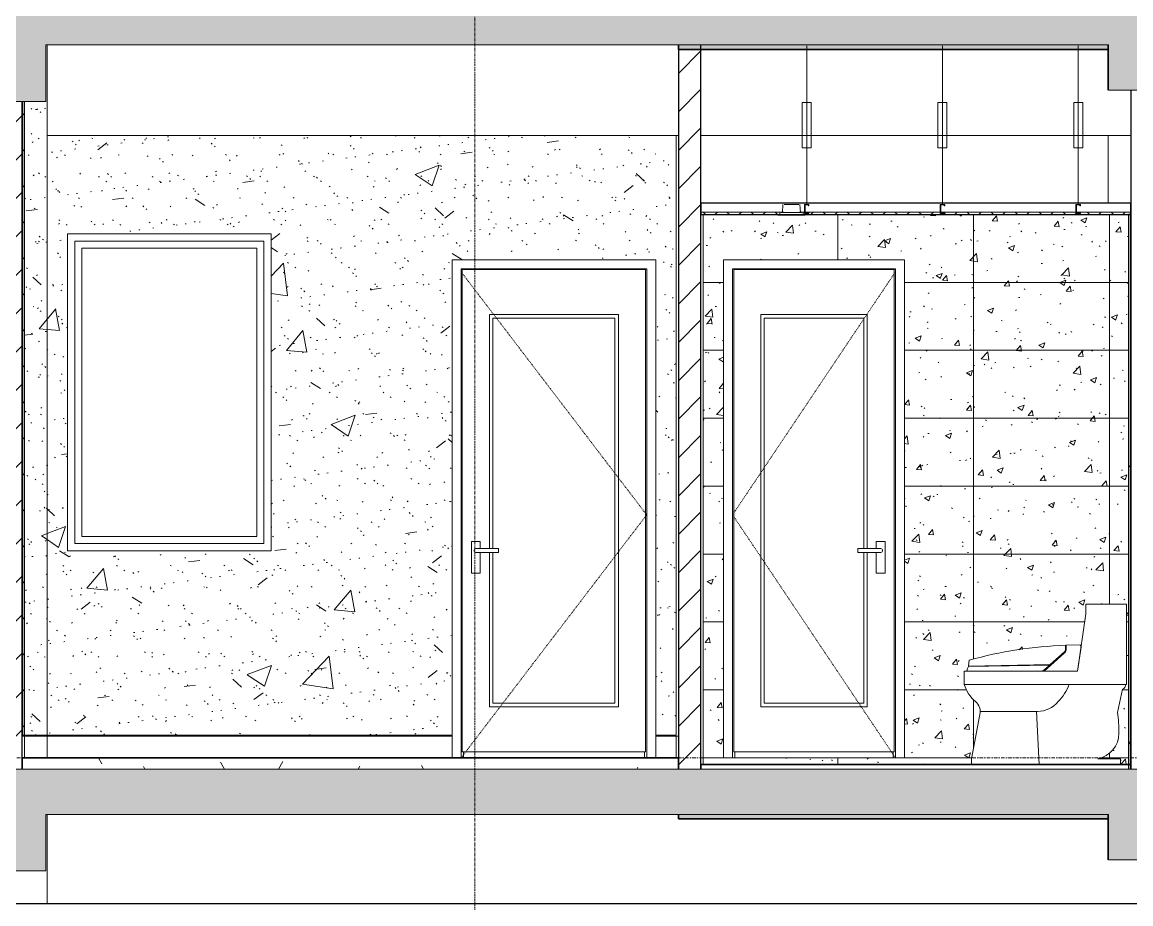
# Model space of a CAD drawing. Header units: millimetres. Extents: x -92143 to -2058, y -8802 to 35300.
# Drawn here: x -53437 to -48537, y 1555 to 5450 of the extents above; entities that cross this region are included whole.
import ezdxf

# ---------------------------------------------------------------- set-up
doc = ezdxf.new("R2010")
doc.units = ezdxf.units.MM
for name, pattern in [('Centre', [31.75, 6.35, -4.7625, 15.875, -4.7625]), ('Dash', [6.35, 3.175, -3.175]), ('Grid Line', [22.225, 12.7, -3.175, 3.175, -3.175])]:
    doc.linetypes.add(name, pattern=pattern)
for name, color, linetype, lineweight in [('0-1', 7, 'Continuous', 5), ('A-CLNG-1', 250, 'Continuous', 25), ('A-CLNG-2', 7, 'Continuous', 9), ('A-CLNG-3', 13, 'Continuous', 25), ('A-CLNG-PATT-1', 9, 'Continuous', 9), ('A-DETL-GENF', 92, 'Continuous', 9), ('A-DETL-GENF-1', 7, 'Continuous', 9), ('A-DETL-GENF-HDLN-1', 7, 'Dash', 9), ('A-DETL-THIN', 151, 'Continuous', 9), ('A-DOOR', 31, 'Continuous', 9), ('A-DOOR-1', 7, 'Continuous', 9), ('A-FLOR-1', 10, 'Continuous', 35), ('A-FLOR-HRAL', 11, 'Continuous', 9), ('A-FLOR-HRAL-1', 253, 'Continuous', 18), ('A-FLOR-HRAL-2', 9, 'Continuous', 9), ('A-FLOR-LEVL-2', 51, 'Centre', 9), ('A-FLOR-PATT-1', 7, 'Continuous', 9), ('A-FLOR-PATT-2', 67, 'Continuous', 9), ('A-GLAZ', 151, 'Continuous', 9), ('A-GLAZ-1', 7, 'Continuous', 9), ('A-WALL', 113, 'Continuous', 9), ('A-WALL-1', 7, 'Continuous', 9), ('A-WALL-2', 250, 'Continuous', 25), ('A-WALL-3', 113, 'Continuous', 25), ('A-WALL-PATT-1', 7, 'Continuous', 9), ('A-WALL-PATT-2', 9, 'Continuous', 9), ('A-WALL-PATT-4', 111, 'Continuous', 9), ('E-LITE-EQPM', 33, 'Continuous', 9), ('E-LITE-EQPM-1', 7, 'Continuous', 9), ('I-WALL-1', 250, 'Continuous', 25), ('I-WALL-2', 7, 'Continuous', 9), ('P-SANR-FIXT', 6, 'Continuous', 9), ('P-SANR-FIXT-1', 7, 'Continuous', 9), ('S-BEAM-1', 12, 'Continuous', 5), ('S-BEAM-2', 7, 'Continuous', 9), ('S-BEAM-3', 10, 'Continuous', 35), ('S-COLS-1', 7, 'Continuous', 9), ('S-GRID-1', 1, 'Grid Line', 9)]:
    doc.layers.add(name, color=color, linetype=linetype, lineweight=lineweight)
pattern_1 = [(45, (-51987.05, 14125), (-84.8528, 84.8528), [])]
pattern_2 = [(0, (-51987.05, 14125), (609.6, 152.4), [50.292, -406.908, 50.292, -406.908, -2438.4]), (0, (-51987.05, 14125), (609.6, 152.4), [-914.4, 50.292, -864.108, 50.292, -406.908, -1066.8]), (0, (-51987.05, 14125), (609.6, 152.4), [-2286, 50.292, -254.508, 50.292, -711.708]), (120, (-51758.45, 14201.2), (-436.7823, 451.729), [50.292, -406.908, 50.292, -2845.308]), (120, (-51758.45, 14201.2), (-436.7823, 451.729), [-507.492, -406.908, 50.292, -864.108, -1524]), (120, (-51758.45, 14201.2), (-436.7823, 451.729), [-1828.8, 50.292, -406.908, 50.292, -1016.508]), (120, (-51758.45, 14201.2), (-436.7823, 451.729), [-2336.292, -254.508, 50.292, -711.708]), (240, (-51682.25, 14506), (-172.8177, -604.129), [50.292, -406.908, 50.292, -406.908, -2438.4]), (240, (-51682.25, 14506), (-172.8177, -604.129), [-914.4, 50.292, -864.108, 50.292, -406.908, -1066.8]), (240, (-51682.25, 14506), (-172.8177, -604.129), [-2286, 50.292, -254.508, 50.292, -711.708])]
pattern_3 = [(50, (-51987.05, 14125), (1093.104, -95.634), [114.3, -1257.3]), (355, (-51987, 14125), (-211.46, 1146.34), [91.44, -1005.84]), (100.451, (-51896, 14117), (881.66, 1050.7), [97.14, -1068.54]), (46.184, (-51987, 14429.8), (1626.47, -252.26), [171.45, -1885.95]), (96.636, (-51851.5, 14408.8), (1424.42, 1484.57), [145.71, -1602.81]), (351.184, (-51987, 14429.8), (1424.43, 1484.55), [137.16, -1508.76]), (21, (-51834.65, 14353.6), (909.686, -613.59), [114.3, -1257.3]), (326, (-51834.7, 14353.6), (370.81, 1105.13), [91.44, -1005.84]), (71.451, (-51758.8, 14302.5), (1280.5, 491.53), [97.14, -1068.54]), (37.5, (-51987.05, 14125), (18.531, 507.33), [50.292, -943.356, 50.292, -970.788, -1009.65]), (37.5, (-51987.05, 14125), (18.531, 507.33), [-2014.73, 50.29, -959.36]), (7.5, (-51987.05, 14125), (400.918, 601.084), [50.292, -531.876, 50.292, -920.496, -384.81]), (7.5, (-51987.05, 14125), (400.918, 601.084), [-1552.956, 50.29, -334.52]), (327.5, (-52326.9, 14125), (813.545, -34.374), [50.292, -330.708, 50.292, -1138.428, -1577.34]), (327.5, (-52326.9, 14125), (813.545, -34.374), [-1569.72, 50.29, -1527.05]), (317.5, (-52479.3, 14125), (888.775, 152.56), [50.29, -445.01, 50.29, -739.14, -1120.14]), (317.5, (-52479.3, 14125), (888.775, 152.56), [-1284.73, 50.29, -1069.85])]
pattern_4 = [(37.5, (-51987.05, 14125), (-4.7995, 146.8239), [5.029, -110.795, 5.029, -124.511, -123.825]), (37.5, (-51987.05, 14125), (-4.7995, 146.8239), [-245.364, 5.029, -118.796]), (7.5, (-51987.05, 14125), (134.8574, 215.0472), [5.029, -57.455, 5.029, -99.365, -40.005]), (7.5, (-51987.05, 14125), (134.8574, 215.0472), [-166.878, 5.029, -34.976]), (327.5, (-52080.78, 14125), (237.2978, 0.4316), [5.029, -33.071, 5.029, -132.131, -179.07]), (327.5, (-52080.78, 14125), (237.2978, 0.4316), [-175.26, 5.029, -174.041]), (317.5, (-52080.78, 14125), (229.067, 66.8792), [5.029, -14.021, 5.029, -84.887, -102.87]), (317.5, (-52080.78, 14125), (229.067, 66.8792), [-108.966, 5.029, -97.841])]

# ---------------------------------------------------------------- blocks, each defined once
blk = doc.blocks.new('NCV_TKTC_KET CAU_rvt-1-TKCS_MẶT CẮT E')
at = {"layer": 'A-FLOR-PATT-1'}
h = blk.add_hatch(color=256, dxfattribs=at)
h.paths.add_polyline_path([(-49461.4, 5330), (-48635.6, 5330), (-48635.6, 5350), (-50536.9, 5350), (-50536.9, 5330), (-50078, 5330)])
h.paths.add_polyline_path([(-20336.9, 5330), (-20336.9, 5350), (-22235.3, 5350), (-22235.3, 5330), (-20484.2, 5330)])
h.paths.add_polyline_path([(-73236.9, 5330), (-73236.9, 5350), (-75336.9, 5350), (-75336.9, 5330), (-73506.3, 5330)])
h.paths.add_polyline_path([(-66936.9, 5330), (-65032.3, 5330), (-65032.3, 5350), (-66936.9, 5350)])
h.paths.add_polyline_path([(-48433.3, 5330), (-48433.3, 5350), (-48435.6, 5350), (-48435.6, 5330)])
h.paths.add_polyline_path([(-22435.3, 5330), (-22435.3, 5350), (-22438.4, 5350), (-22438.4, 5330)])
h.paths.add_polyline_path([(-28536.9, 5330), (-28536.9, 5350), (-30435.3, 5350), (-30435.3, 5330), (-29115.7, 5330)])
h.paths.add_polyline_path([(-42336.9, 5330), (-40434.4, 5330), (-40434.4, 5350), (-42336.9, 5350)])
h.paths.add_polyline_path([(-58736.9, 5330), (-56833.3, 5330), (-56833.3, 5350), (-58736.9, 5350)])
h.paths.add_polyline_path([(-30638.4, 5330), (-30635.3, 5330), (-30635.3, 5350), (-30638.4, 5350)])
h = blk.add_hatch(color=256, dxfattribs=at)
h.paths.add_polyline_path([(-48435.6, 1930), (-48433.3, 1930), (-48433.3, 1950), (-48435.6, 1950)])
h.paths.add_polyline_path([(-75336.9, 1930), (-73236.9, 1930), (-73236.9, 1950), (-75336.9, 1950)])
h.paths.add_polyline_path([(-20336.9, 1930), (-20336.9, 1950), (-22235.3, 1950), (-22235.3, 1930), (-20484.2, 1930)])
h.paths.add_polyline_path([(-48635.6, 1930), (-48635.6, 1950), (-50536.9, 1950), (-50536.9, 1930), (-48844.9, 1930)])
h.paths.add_polyline_path([(-22438.4, 1930), (-22435.3, 1930.3), (-22435.3, 1950), (-22438.4, 1949.9), (-22438.4, 1941.8)])
h.paths.add_polyline_path([(-66936.9, 1930), (-65032.3, 1930), (-65032.3, 1950), (-66936.9, 1950)])
h.paths.add_polyline_path([(-28536.9, 1930), (-28536.9, 1950), (-30435.3, 1950), (-30435.3, 1930), (-29115.7, 1930)])
h.paths.add_polyline_path([(-30635.3, 1930), (-30635.3, 1950), (-30638.4, 1950), (-30638.4, 1930)])
h.paths.add_polyline_path([(-42336.9, 1930), (-40434.4, 1930), (-40434.4, 1950), (-42336.9, 1950)])
h.paths.add_polyline_path([(-58736.9, 1930), (-56833.3, 1930), (-56833.3, 1950), (-58736.9, 1950)])
at = {"layer": 'S-BEAM-1'}
blk.add_hatch(color=256, dxfattribs=at).paths.add_polyline_path([(-48636.9, 1750), (-48635.6, 1750), (-48636.9, 1950)])
at = {"layer": 'A-FLOR-1'}
for p, q in [((-50536.9, 5350), (-50536.9, 5330)), ((-50536.9, 5330), (-48635.6, 5330)), ((-50536.9, 1950), (-50536.9, 1930)), ((-50536.9, 1930), (-48635.6, 1930))]:
    blk.add_line(p, q, dxfattribs=at)
at = {"layer": 'S-BEAM-2'}
for p, q in [((-51736.9, 4950), (-53326.9, 4950)), ((-50536.9, 4950), (-51736.9, 4950)), ((-48536.9, 4950), (-50436.9, 4950))]:
    blk.add_line(p, q, dxfattribs=at)
at = {"layer": 'S-BEAM-3'}
for p, q in [((-48636.9, 5350), (-48636.9, 5150)), ((-48636.9, 1950), (-48636.9, 1750))]:
    blk.add_line(p, q, dxfattribs=at)
blk = doc.blocks.new('DOOR_CW_01 CANH MO-PANEL KINH - DIW_01-900x2200-CỬA GỖ VÂN LAMINATE-553393-TKCS_MẶT CẮT E')
at = {"layer": 'A-DETL-GENF-HDLN-1'}
for p, q in [((-50676.9, 6673.5), (-51496.9, 7747)), ((-51496.9, 5600), (-50676.9, 6673.5))]:
    blk.add_line(p, q, dxfattribs=at)
at = {"layer": 'A-DOOR-1'}
for p, q in [((-51496.9, 7760), (-51496.9, 5600)), ((-51496.9, 7760), (-50676.9, 7760)), ((-50681.9, 7758), (-51491.9, 7758)), ((-51491.9, 7758), (-51491.9, 5626)), ((-50681.9, 5626), (-50681.9, 7758)), ((-50676.9, 5600), (-50676.9, 7760)), ((-51371.9, 6524.5), (-51371.9, 7558)), ((-51371.9, 7558), (-50801.9, 7558)), ((-50801.9, 7558), (-50801.9, 5826)), ((-51356.9, 7543), (-51356.9, 6524.5)), ((-50816.9, 7543), (-51356.9, 7543)), ((-50816.9, 5841), (-50816.9, 7543)), ((-51412.2, 6556), (-51451.7, 6556)), ((-51451.7, 6556), (-51451.7, 6416)), ((-51356.9, 6524.5), (-51431.9, 6524.5)), ((-51412.2, 6524.5), (-51412.2, 6556)), ((-51356.9, 6524.5), (-51331.1, 6524.5)), ((-51331.1, 6524.5), (-51331.1, 6507.5)), ((-51356.9, 6507.5), (-51431.9, 6507.5)), ((-51412.2, 6416), (-51412.2, 6507.5)), ((-51371.9, 5826), (-51371.9, 6507.5)), ((-51356.9, 6507.5), (-51356.9, 5841)), ((-51331.1, 6507.5), (-51356.9, 6507.5)), ((-51451.7, 6416), (-51412.2, 6416)), ((-51356.9, 5841), (-50816.9, 5841)), ((-50801.9, 5826), (-51371.9, 5826)), ((-51536.9, 5695), (-51536.9, 5700)), ((-50636.9, 5700), (-50636.9, 5695)), ((-51491.9, 5626), (-50681.9, 5626)), ((-51486.9, 5626), (-51486.9, 5600)), ((-50686.9, 5626), (-50686.9, 5600))]:
    blk.add_line(p, q, dxfattribs=at)
for start, end in [(90, 180), (180, 270)]:
    blk.add_arc((-51431.9, 6516), 8.5, start, end, dxfattribs=at)
blk = doc.blocks.new('DOOR_CW_01 CANH MO-PANEL KINH - DIG_02-800x2200-CỬA NHÔM KÍNH-401063-TKCS_MẶT CẮT E')
at = {"layer": 'A-DETL-GENF-HDLN-1'}
for p, q in [((-50297.3, 6673.5), (-49577.3, 7747)), ((-49577.3, 5600), (-50297.3, 6673.5))]:
    blk.add_line(p, q, dxfattribs=at)
at = {"layer": 'A-DOOR-1'}
for p, q in [((-50297.3, 7760), (-50297.3, 5600)), ((-50297.3, 7760), (-49577.3, 7760)), ((-50292.3, 7758), (-50292.3, 5626)), ((-49582.3, 7758), (-50292.3, 7758)), ((-49582.3, 5626), (-49582.3, 7758)), ((-49577.3, 5600), (-49577.3, 7760)), ((-50172.3, 7558), (-49702.3, 7558)), ((-50172.3, 5826), (-50172.3, 7558)), ((-49702.3, 7558), (-49702.3, 6524.5)), ((-49717.3, 7543), (-50157.3, 7543)), ((-50157.3, 7543), (-50157.3, 5841)), ((-49717.3, 6524.5), (-49717.3, 7543)), ((-49743.2, 6524.5), (-49717.3, 6524.5)), ((-49743.2, 6507.5), (-49743.2, 6524.5)), ((-49642.3, 6524.5), (-49717.3, 6524.5)), ((-49662.1, 6556), (-49662.1, 6524.5)), ((-49622.6, 6556), (-49662.1, 6556)), ((-49622.6, 6416), (-49622.6, 6556)), ((-49717.3, 6507.5), (-49743.2, 6507.5)), ((-49717.3, 5841), (-49717.3, 6507.5)), ((-49642.3, 6507.5), (-49717.3, 6507.5)), ((-49702.3, 6507.5), (-49702.3, 5826)), ((-49662.1, 6507.5), (-49662.1, 6416)), ((-49662.1, 6416), (-49622.6, 6416)), ((-50157.3, 5841), (-49717.3, 5841)), ((-49702.3, 5826), (-50172.3, 5826)), ((-50292.3, 5626), (-49582.3, 5626)), ((-50287.3, 5600), (-50287.3, 5626)), ((-49587.3, 5600), (-49587.3, 5626))]:
    blk.add_line(p, q, dxfattribs=at)
for start, end in [(0, 90), (270, 360)]:
    blk.add_arc((-49642.3, 6516), 8.5, start, end, dxfattribs=at)
blk = doc.blocks.new('M_Fixed - 900 x 1400-553215-TKCS_MẶT CẮT E')
at = {"layer": 'A-GLAZ-1'}
for p, q in [((-53204.9, 3147), (-53204.9, 4483)), ((-53204.9, 4483), (-52368.9, 4483)), ((-52368.9, 4483), (-52368.9, 3147)), ((-53173.9, 3178), (-53173.9, 4452)), ((-53173.9, 4452), (-52399.9, 4452)), ((-52399.9, 4452), (-52399.9, 3178)), ((-52368.9, 3147), (-53204.9, 3147)), ((-52399.9, 3178), (-53173.9, 3178))]:
    blk.add_line(p, q, dxfattribs=at)
blk = doc.blocks.new('TOILET - TOILET-V6-TKCS_MẶT CẮT E')
at = {"layer": 'P-SANR-FIXT-1'}
for p, q in [((-48735.6, 2878.8), (-48735.6, 2836.1)), ((-48556.6, 2878.8), (-48735.6, 2878.8)), ((-48556.6, 2524.5), (-48556.6, 2878.8)), ((-48735.6, 2836.1), (-48772.1, 2582.7)), ((-48825.8, 2680.7), (-48825.8, 2697.1)), ((-48762.2, 2699.4), (-48823, 2697.8)), ((-48756.8, 2688.9), (-48760.2, 2698.1)), ((-48830.9, 2662.1), (-48920.2, 2582.7)), ((-48892.8, 2611.6), (-48829.5, 2667.8)), ((-48772.1, 2582.7), (-48756.8, 2688.9)), ((-49251, 2631.3), (-49254.7, 2605.3)), ((-49254.7, 2605.3), (-48892.8, 2611.6)), ((-48894.8, 2610), (-49253.9, 2603.7)), ((-48926.9, 2582.7), (-48894.8, 2610)), ((-48772.1, 2582.7), (-49273.5, 2582.7)), ((-49273.5, 2582.7), (-49273.5, 2524.5)), ((-49260.4, 2590.7), (-49260.4, 2582.7)), ((-49260.4, 2582.7), (-48926.9, 2582.7)), ((-48920.2, 2582.7), (-48772.1, 2582.7)), ((-49273.5, 2524.5), (-48556.6, 2524.5)), ((-48596, 2400.8), (-48574.2, 2503.3)), ((-48559.8, 2524.5), (-48556.6, 2524.5)), ((-48948.9, 2404.9), (-49202.5, 2404.9)), ((-48941.8, 2170), (-48954.1, 2404.9)), ((-49204, 2391.5), (-49240.6, 2195.4)), ((-49240.6, 2195.4), (-49240.6, 2170)), ((-48582.9, 2195.4), (-48682.9, 2195.4)), ((-48582.9, 2170), (-48582.9, 2195.4))]:
    blk.add_line(p, q, dxfattribs=at)
for centre, radius, start, end in [((-48763.6, 889.5), 1808.7, 91.9695, 105.6338), ((-50067.9, 2708.4), 1244.9, 358.5564, 359.5142), ((-48762.2, 2697.2), 2.2, 24.5161, 91.4839), ((-48847.1, 2679.8), 24, 312.6549, 353.3451), ((-48850.1, 2680.7), 24.3, 328, 0), ((-49228.4, 2583), 32.8, 140.9297, 166.5514), ((-49128.9, 2564.8), 150, 195.5839, 230.9413), ((-49003.8, 2594.4), 206.2, 314.8639, 340.1683), ((-48578.4, 2521.7), 18.9, 283, 8.4414), ((-49259.2, 2404.2), 56.7, 347.0587, 50.9413), ((-48948.9, 2521.3), 116.3, 270, 321.1214), ((-49152.3, 2314.2), 563, 359.4277, 8.8404), ((-48706, 2309.8), 116.7, 281.4334, 359.4277)]:
    blk.add_arc(centre, radius, start, end, dxfattribs=at)
blk = doc.blocks.new('LIC_10-ĐÈN LED DOWNLIGHT ÂM TRẦN_ P_6W_ ÁNH SÁNG 4000K - LIC_10-ĐÈN LED DOWNLIGHT ÂM TRẦN_ P_6W_ ÁNH SÁNG 4000K-812934-TKCS_MẶT CẮT E')
at = {"layer": 'E-LITE-EQPM-1'}
for p, q in [((-50074.5, 8045), (-50077, 8009)), ((-50004.5, 8045), (-50069.4, 8045)), ((-49996.9, 8009), (-49999.4, 8045)), ((-50096.9, 8000), (-50096.9, 7998)), ((-50096.9, 7998), (-50091, 7998)), ((-49976.9, 7998), (-50096.9, 7998)), ((-50095.8, 8000), (-50093.4, 8000)), ((-50093.3, 8000), (-50076.1, 8000)), ((-49982.9, 8000), (-50091, 8000)), ((-50087.9, 8009), (-50087.9, 8000)), ((-50085.5, 8000), (-50082.1, 8000)), ((-49991, 8009), (-50082.9, 8009)), ((-50082, 8002), (-50082, 8000)), ((-50081.1, 8000), (-50078, 8000)), ((-50073.6, 8000), (-50000.3, 8000)), ((-50060.6, 8000), (-50053.3, 8000)), ((-50020.5, 8000), (-50013.3, 8000)), ((-49997.7, 8000), (-49980.6, 8000)), ((-49995.3, 8000), (-49992.7, 8000)), ((-49991.9, 8000), (-49991.9, 8002)), ((-49991.8, 8000), (-49988.4, 8000)), ((-49985.9, 8000), (-49985.9, 8009)), ((-49982.9, 7998), (-49976.9, 7998)), ((-49980.5, 8000), (-49978.1, 8000)), ((-49976.9, 7998), (-49976.9, 8000))]:
    blk.add_line(p, q, dxfattribs=at)
blk = doc.blocks.new('Railing - Railing-962881-TKCS_MẶT CẮT E')
at = {"layer": 'A-FLOR-HRAL-1'}
for p, q in [((-50536.9, 2295), (-50546.9, 2295)), ((-50546.9, 2295), (-50546.9, 2200)), ((-50536.9, 2200), (-50536.9, 2295)), ((-50546.9, 2200), (-50536.9, 2200))]:
    blk.add_line(p, q, dxfattribs=at)
at = {"layer": 'A-FLOR-HRAL-2'}
for p, q in [((-50637, 2200), (-50637, 2295)), ((-50637, 2295), (-50546.9, 2295))]:
    blk.add_line(p, q, dxfattribs=at)
blk = doc.blocks.new('Railing - Railing-973534-TKCS_MẶT CẮT E')
at = {"layer": 'A-FLOR-HRAL-1'}
for p, q in [((-53426.9, 2295), (-53436.9, 2295)), ((-53436.9, 2295), (-53436.9, 2200)), ((-53426.9, 2200), (-53426.9, 2295)), ((-53436.9, 2200), (-53426.9, 2200))]:
    blk.add_line(p, q, dxfattribs=at)
at = {"layer": 'A-FLOR-HRAL-2'}
for p, q in [((-53426.9, 2295), (-53326.9, 2295)), ((-53326.9, 2200), (-53326.9, 2295)), ((-53326.9, 2295), (-51537, 2295)), ((-51537, 2295), (-51537, 2200))]:
    blk.add_line(p, q, dxfattribs=at)
blk = doc.blocks.new('NCV_TKTC_TANG 1_rvt-1-TKCS_MẶT CẮT E')
at = {"layer": 'A-CLNG-PATT-1'}
h = blk.add_hatch(dxfattribs=at)
h.set_pattern_fill('FP_4', color=256, style=0, pattern_type=2)
h.set_pattern_definition([(45, (-51987.05, 14125), (-53.033, 53.033), []), (135, (-51987.05, 14125), (-53.033, -53.033), [])])
h.paths.add_polyline_path([(-50436.9, 4600), (-50083.4, 4600), (-50082.9, 4609), (-50436.9, 4610)])
h.paths.add_polyline_path([(-49982.9, 4600), (-48536.9, 4600), (-48536.9, 4610), (-48759.4, 4610), (-48759.4, 4605), (-48779.4, 4605), (-48779.4, 4610), (-49359.4, 4610), (-49359.4, 4605), (-49379.4, 4605), (-49379.4, 4610), (-49959.4, 4609), (-49959.4, 4605), (-49979.4, 4605), (-49979.4, 4610), (-49990.5, 4609), (-49990.5, 4600)])
h.paths.add_polyline_path([(-49361.9, 4607.5), (-49361.9, 4610), (-49376.9, 4610), (-49376.9, 4607.5)])
h.paths.add_polyline_path([(-48761.9, 4607.5), (-48761.9, 4610), (-48776.9, 4610), (-48776.9, 4607.5)])
h.paths.add_polyline_path([(-49961.9, 4607.5), (-49961.9, 4610), (-49976.9, 4609), (-49976.9, 4607.5)])
at = {"layer": 'A-FLOR-PATT-2'}
h = blk.add_hatch(dxfattribs=at)
h.set_pattern_fill('FP_2', color=256, style=0, pattern_type=2)
h.set_pattern_definition(pattern_2)
h.paths.add_polyline_path([(-51311, 2150), (-50536.9, 2150), (-50536.9, 2200), (-53436.9, 2200), (-53436.9, 2150), (-51927.6, 2150)])
at = {"layer": 'A-WALL-PATT-1'}
h = blk.add_hatch(dxfattribs=at)
h.set_pattern_fill('FP_5', color=256, style=0, pattern_type=2)
h.set_pattern_definition([(45, (-51987.05, 14125), (-79.5495, 79.5495), [])])
h.paths.add_polyline_path([(-53436.9, 2300), (-53426.9, 2300), (-53426.9, 5100), (-53436.9, 5100), (-53436.9, 2325.3)])
at = {"layer": 'A-WALL-PATT-2'}
h = blk.add_hatch(dxfattribs=at)
h.set_pattern_fill('FP_7', color=256, style=0, pattern_type=2)
h.set_pattern_definition(pattern_3)
h.paths.add_polyline_path([(-53426.9, 2300), (-53326.9, 2300), (-53326.9, 5350), (-53333.2, 5350), (-53333.2, 5100), (-53426.9, 5100), (-53426.9, 2325.3)])
h = blk.add_hatch(dxfattribs=at)
h.set_pattern_fill('FP_6', color=256, style=0, pattern_type=2)
h.set_pattern_definition(pattern_4)
h.paths.add_polyline_path([(-53426.9, 2300), (-53326.9, 2300), (-53326.9, 5350), (-53333.2, 5350), (-53333.2, 5100), (-53426.9, 5100), (-53426.9, 2325.3)])
h = blk.add_hatch(dxfattribs=at)
h.set_pattern_fill('FP_1', color=256, style=0, pattern_type=2)
h.set_pattern_definition(pattern_1)
h.paths.add_polyline_path([(-50536.9, 2150), (-50436.9, 2150), (-50436.9, 5350), (-50536.9, 5350), (-50536.9, 2325.3)])
h = blk.add_hatch(dxfattribs=at)
h.set_pattern_fill('FP_7', color=256, style=0, pattern_type=2)
h.set_pattern_definition(pattern_3)
h.paths.add_polyline_path([(-53326.9, 2300), (-51536.9, 2300), (-51536.9, 4400), (-50636.9, 4400), (-50636.9, 2300), (-50546.9, 2300), (-50546.9, 4950), (-53326.9, 4950), (-53326.9, 2325.3)])
h.paths.add_polyline_path([(-53236.9, 3115), (-53236.9, 4515), (-52336.9, 4515), (-52336.9, 3115), (-52544.1, 3115)])
h = blk.add_hatch(dxfattribs=at)
h.set_pattern_fill('FP_6', color=256, style=0, pattern_type=2)
h.set_pattern_definition(pattern_4)
h.paths.add_polyline_path([(-53326.9, 2300), (-51536.9, 2300), (-51536.9, 4400), (-50636.9, 4400), (-50636.9, 2300), (-50546.9, 2300), (-50546.9, 4950), (-53326.9, 4950), (-53326.9, 2325.3)])
h.paths.add_polyline_path([(-53236.9, 3115), (-53236.9, 4515), (-52336.9, 4515), (-52336.9, 3115), (-52544.1, 3115)])
h = blk.add_hatch(dxfattribs=at)
h.set_pattern_fill('FP_20', color=256, style=0, pattern_type=2)
h.set_pattern_definition([(50, (-51987.05, 14125), (273.276, -23.909), [28.575, -314.325]), (355, (-51987.05, 14125), (-52.8646, 286.585), [22.86, -251.46]), (100.451, (-51964.28, 14123), (220.414, 262.6745), [24.285, -267.135]), (46.184, (-51987.05, 14201.2), (406.619, -63.065), [42.862, -471.487]), (96.636, (-51953.17, 14195.94), (356.104, 371.141), [36.428, -400.703]), (351.184, (-51987.05, 14201.2), (356.107, 371.138), [34.29, -377.19]), (21, (-51948.95, 14182.15), (227.4212, -153.398), [28.575, -314.325]), (326, (-51948.95, 14182.15), (92.703, 276.282), [22.86, -251.46]), (71.451, (-51930, 14169.37), (320.1254, 122.8816), [24.285, -267.135]), (37.5, (-51987.05, 14125), (4.6325, 126.8326), [5.029, -243.383, 5.029, -250.241, -252.412]), (37.5, (-51987.05, 14125), (4.6325, 126.8326), [-503.682, 5.029, -247.383]), (7.5, (-51987.05, 14125), (100.2292, 150.2711), [5.029, -140.513, 5.029, -237.668, -96.202]), (7.5, (-51987.05, 14125), (100.2292, 150.2711), [-388.239, 5.029, -91.173]), (327.5, (-52072.01, 14125), (203.38684, -8.5935), [5.029, -90.221, 5.029, -292.151, -394.335]), (327.5, (-52072.01, 14125), (203.38684, -8.5935), [-392.43, 5.029, -389.306]), (317.5, (-52110.11, 14125), (222.1944, 38.1398), [5.029, -118.796, 5.029, -192.329, -280.035]), (317.5, (-52110.11, 14125), (222.1944, 38.1398), [-321.183, 5.029, -275.006])])
h.paths.add_polyline_path([(-50426.9, 2170), (-49240.6, 2170), (-49240.6, 2195.4), (-49202.5, 2404.1), (-49204, 2416.8), (-49208, 2428.5), (-49214.6, 2439.3), (-49246, 2471.2), (-49262.2, 2495.8), (-49273.5, 2524.5), (-49273.5, 2582.7), (-49260.4, 2582.7), (-49260.4, 2590.7), (-49253.9, 2603.7), (-48894.8, 2610), (-48926.9, 2582.7), (-48920.2, 2582.7), (-48826.5, 2667.8), (-48823.3, 2677), (-48823, 2697.8), (-48760.2, 2698.1), (-48756.8, 2688.9), (-48735.6, 2836.1), (-48735.6, 2878.8), (-48556.6, 2878.8), (-48556.6, 2524.5), (-48559.8, 2524.5), (-48562.9, 2511.1), (-48569.8, 2504.9), (-48574.2, 2503.3), (-48596, 2400.8), (-48590.8, 2354.8), (-48589.3, 2308.6), (-48592.6, 2282.4), (-48601.6, 2257.6), (-48616.1, 2235.4), (-48635.1, 2217.1), (-48657.7, 2203.5), (-48682.9, 2195.4), (-48582.9, 2195.4), (-48582.9, 2170), (-48546.9, 2170), (-48546.9, 4600), (-49982.9, 4600), (-49982.9, 4598), (-50091, 4598), (-50091, 4600), (-50426.9, 4600), (-50426.9, 2325.3)])
h.paths.add_polyline_path([(-50078, 2200), (-50337.3, 2200), (-50337.3, 4400), (-49537.3, 4400), (-49537.3, 2200)])
h.paths.add_polyline_path([(-49254.7, 2605.3), (-49251, 2631.3), (-49090, 2667.8), (-48969.1, 2686.5), (-48825.8, 2697.1), (-48827.2, 2675.7), (-48830.9, 2666.5), (-48894.8, 2611.6), (-49253.9, 2605.3)])
h = blk.add_hatch(dxfattribs=at)
h.set_pattern_fill('FP_21', color=256, style=0, pattern_type=2)
h.set_pattern_definition([(0, (-50431.94, 2200), (0, 300), []), (90, (-50431.94, 2200), (-600, 4e-14), [])])
h.paths.add_polyline_path([(-50426.9, 2170), (-49240.6, 2170), (-49240.6, 2195.4), (-49202.5, 2404.1), (-49204, 2416.8), (-49208, 2428.5), (-49214.6, 2439.3), (-49246, 2471.2), (-49262.2, 2495.8), (-49273.5, 2524.5), (-49273.5, 2582.7), (-49260.4, 2582.7), (-49260.4, 2590.7), (-49253.9, 2603.7), (-48894.8, 2610), (-48926.9, 2582.7), (-48920.2, 2582.7), (-48826.5, 2667.8), (-48823.3, 2677), (-48823, 2697.8), (-48760.2, 2698.1), (-48756.8, 2688.9), (-48735.6, 2836.1), (-48735.6, 2878.8), (-48556.6, 2878.8), (-48556.6, 2524.5), (-48559.8, 2524.5), (-48562.9, 2511.1), (-48569.8, 2504.9), (-48574.2, 2503.3), (-48596, 2400.8), (-48590.8, 2354.8), (-48589.3, 2308.6), (-48592.6, 2282.4), (-48601.6, 2257.6), (-48616.1, 2235.4), (-48635.1, 2217.1), (-48657.7, 2203.5), (-48682.9, 2195.4), (-48582.9, 2195.4), (-48582.9, 2170), (-48546.9, 2170), (-48546.9, 4600), (-49982.9, 4600), (-49982.9, 4598), (-50091, 4598), (-50091, 4600), (-50426.9, 4600), (-50426.9, 2325.3)])
h.paths.add_polyline_path([(-50078, 2200), (-50337.3, 2200), (-50337.3, 4400), (-49537.3, 4400), (-49537.3, 2200)])
h.paths.add_polyline_path([(-49254.7, 2605.3), (-49251, 2631.3), (-49090, 2667.8), (-48969.1, 2686.5), (-48825.8, 2697.1), (-48827.2, 2675.7), (-48830.9, 2666.5), (-48894.8, 2611.6), (-49253.9, 2605.3)])
h = blk.add_hatch(dxfattribs=at)
h.set_pattern_fill('FP_2', color=256, style=0, pattern_type=2)
h.set_pattern_definition(pattern_2)
h.paths.add_polyline_path([(-48536.9, 2150), (-48536.9, 4600), (-48546.9, 4600), (-48546.9, 2150)])
at = {"layer": 'A-CLNG-1'}
for p, q in [((-48536.9, 4650), (-50436.9, 4650)), ((-50436.9, 4650), (-50436.9, 4600)), ((-48536.9, 4600), (-48536.9, 4650)), ((-50436.9, 4600), (-50091, 4600)), ((-49982.9, 4600), (-48536.9, 4600))]:
    blk.add_line(p, q, dxfattribs=at)
at = {"layer": 'A-CLNG-2'}
for p, q in [((-50071.5, 4610), (-50436.9, 4610)), ((-49979.1, 4610), (-50002.4, 4610)), ((-49960.1, 4610), (-49976.9, 4610)), ((-49379.1, 4610), (-49959.4, 4610)), ((-49360.1, 4610), (-49376.9, 4610)), ((-48779.1, 4610), (-49359.4, 4610)), ((-48760.1, 4610), (-48776.9, 4610)), ((-48536.9, 4610), (-48759.4, 4610))]:
    blk.add_line(p, q, dxfattribs=at)
at = {"layer": 'A-FLOR-1'}
for p, q in [((-50536.9, 2200), (-53436.9, 2200)), ((-53436.9, 2200), (-53436.9, 2150)), ((-50536.9, 2150), (-50536.9, 2200)), ((-48536.9, 2170), (-50436.9, 2170)), ((-50436.9, 2170), (-50436.9, 2150)), ((-48536.9, 2150), (-48536.9, 2170))]:
    blk.add_line(p, q, dxfattribs=at)
at = {"layer": 'A-WALL-1'}
for p, q in [((-53361.9, 2300), (-53361.9, 2295)), ((-51536.9, 2295), (-51536.9, 2300)), ((-50636.9, 2300), (-50636.9, 2295))]:
    blk.add_line(p, q, dxfattribs=at)
at = {"layer": 'A-WALL-2'}
for p, q in [((-50536.9, 5350), (-50536.9, 2150)), ((-50436.9, 2150), (-50436.9, 5350)), ((-48536.9, 5150), (-48536.9, 2150))]:
    blk.add_line(p, q, dxfattribs=at)
at = {"layer": 'I-WALL-1'}
for p, q in [((-53436.9, 5100), (-53436.9, 2300)), ((-53426.9, 2300), (-53426.9, 5100)), ((-48546.9, 4600), (-48546.9, 2150)), ((-48536.9, 4600), (-48546.9, 4600)), ((-48536.9, 2150), (-48536.9, 4600)), ((-53436.9, 2300), (-53426.9, 2300))]:
    blk.add_line(p, q, dxfattribs=at)
at = {"layer": 'I-WALL-2'}
for p, q in [((-53326.9, 2300), (-53326.9, 5350.1)), ((-50546.9, 2300), (-50546.9, 4950)), ((-50426.9, 4600), (-50426.9, 2170)), ((-53236.9, 3115), (-53236.9, 4515)), ((-53236.9, 4515), (-52336.9, 4515)), ((-52336.9, 4515), (-52336.9, 3115)), ((-51536.9, 2300), (-51536.9, 4400)), ((-51536.9, 4400), (-50636.9, 4400)), ((-50636.9, 4400), (-50636.9, 2300)), ((-50337.3, 2200), (-50337.3, 4400)), ((-50337.3, 4400), (-49537.3, 4400)), ((-49537.3, 4400), (-49537.3, 2200)), ((-52336.9, 3115), (-53236.9, 3115)), ((-53426.9, 2300), (-53326.9, 2300)), ((-53326.9, 2300), (-51536.9, 2300)), ((-50636.9, 2300), (-50546.9, 2300)), ((-49537.3, 2200), (-50337.3, 2200))]:
    blk.add_line(p, q, dxfattribs=at)
at = {"layer": 'S-COLS-1'}
blk.add_line((-48636.9, 4650), (-48636.9, 4950), dxfattribs=at)
at = {"layer": 'A-DOOR'}
for name in ['DOOR_CW_01 CANH MO-PANEL KINH - DIW_01-900x2200-CỬA GỖ VÂN LAMINATE-553393-TKCS_MẶT CẮT E', 'DOOR_CW_01 CANH MO-PANEL KINH - DIG_02-800x2200-CỬA NHÔM KÍNH-401063-TKCS_MẶT CẮT E']:
    blk.add_blockref(name, (0, -3400), dxfattribs=at)
at = {"layer": 'A-FLOR-HRAL'}
for name in ['Railing - Railing-973534-TKCS_MẶT CẮT E', 'Railing - Railing-962881-TKCS_MẶT CẮT E']:
    blk.add_blockref(name, (0, 0), dxfattribs=at)
at = {"layer": 'A-GLAZ'}
blk.add_blockref('M_Fixed - 900 x 1400-553215-TKCS_MẶT CẮT E', (0, 0), dxfattribs=at)
at = {"layer": 'E-LITE-EQPM'}
blk.add_blockref('LIC_10-ĐÈN LED DOWNLIGHT ÂM TRẦN_ P_6W_ ÁNH SÁNG 4000K - LIC_10-ĐÈN LED DOWNLIGHT ÂM TRẦN_ P_6W_ ÁNH SÁNG 4000K-812934-TKCS_MẶT CẮT E', (0, -3400), dxfattribs=at)
at = {"layer": 'P-SANR-FIXT'}
blk.add_blockref('TOILET - TOILET-V6-TKCS_MẶT CẮT E', (0, 0), dxfattribs=at)
blk = doc.blocks.new('Repeating Detail - THANH TREO TRẦN 700-V208-TKCS_MẶT CẮT E')
at = {"layer": 'A-DETL-GENF'}
for points in [[(-66377.4, 28405), (-66357.4, 28405), (-66357.4, 28411), (-66359.9, 28407.5), (-66374.9, 28407.5), (-66374.9, 28442.5), (-66359.9, 28442.5), (-66357.4, 28439), (-66357.4, 28445), (-66377.4, 28445)], [(-65777.4, 28405), (-65757.4, 28405), (-65757.4, 28411), (-65759.9, 28407.5), (-65774.9, 28407.5), (-65774.9, 28442.5), (-65759.9, 28442.5), (-65757.4, 28439), (-65757.4, 28445), (-65777.4, 28445)], [(-65177.4, 28405), (-65157.4, 28405), (-65157.4, 28411), (-65159.9, 28407.5), (-65174.9, 28407.5), (-65174.9, 28442.5), (-65159.9, 28442.5), (-65157.4, 28439), (-65157.4, 28445), (-65177.4, 28445)]]:
    blk.add_hatch(color=256, dxfattribs=at).paths.add_polyline_path(points)
for p, q in [((-66367.4, 28445), (-66367.4, 29145)), ((-65767.4, 28445), (-65767.4, 29145)), ((-65167.4, 28445), (-65167.4, 29145)), ((-66387.4, 28895), (-66347.4, 28895)), ((-66387.4, 28695), (-66387.4, 28895)), ((-66347.4, 28895), (-66347.4, 28695)), ((-65787.4, 28895), (-65747.4, 28895)), ((-65787.4, 28695), (-65787.4, 28895)), ((-65747.4, 28895), (-65747.4, 28695)), ((-65187.4, 28895), (-65147.4, 28895)), ((-65187.4, 28695), (-65187.4, 28895)), ((-65147.4, 28895), (-65147.4, 28695)), ((-66347.4, 28695), (-66387.4, 28695)), ((-65747.4, 28695), (-65787.4, 28695)), ((-65147.4, 28695), (-65187.4, 28695)), ((-66357.4, 28445), (-66377.4, 28445)), ((-66377.4, 28445), (-66377.4, 28405)), ((-66357.4, 28445), (-66377.4, 28445)), ((-66377.4, 28445), (-66377.4, 28405)), ((-66374.9, 28442.5), (-66359.9, 28442.5)), ((-66374.9, 28407.5), (-66374.9, 28442.5)), ((-66374.9, 28407.5), (-66374.9, 28442.5)), ((-66374.9, 28442.5), (-66359.9, 28442.5)), ((-66359.9, 28442.5), (-66359.9, 28439)), ((-66359.9, 28442.5), (-66359.9, 28439)), ((-66359.9, 28439), (-66357.4, 28439)), ((-66359.9, 28439), (-66357.4, 28439)), ((-66357.4, 28439), (-66357.4, 28445)), ((-66357.4, 28439), (-66357.4, 28445)), ((-65757.4, 28445), (-65777.4, 28445)), ((-65777.4, 28445), (-65777.4, 28405)), ((-65757.4, 28445), (-65777.4, 28445)), ((-65777.4, 28445), (-65777.4, 28405)), ((-65774.9, 28442.5), (-65759.9, 28442.5)), ((-65774.9, 28407.5), (-65774.9, 28442.5)), ((-65774.9, 28407.5), (-65774.9, 28442.5)), ((-65774.9, 28442.5), (-65759.9, 28442.5)), ((-65759.9, 28442.5), (-65759.9, 28439)), ((-65759.9, 28442.5), (-65759.9, 28439)), ((-65759.9, 28439), (-65757.4, 28439)), ((-65759.9, 28439), (-65757.4, 28439)), ((-65757.4, 28439), (-65757.4, 28445)), ((-65757.4, 28439), (-65757.4, 28445)), ((-65157.4, 28445), (-65177.4, 28445)), ((-65177.4, 28445), (-65177.4, 28405)), ((-65157.4, 28445), (-65177.4, 28445)), ((-65177.4, 28445), (-65177.4, 28405)), ((-65174.9, 28442.5), (-65159.9, 28442.5)), ((-65174.9, 28407.5), (-65174.9, 28442.5)), ((-65174.9, 28407.5), (-65174.9, 28442.5)), ((-65174.9, 28442.5), (-65159.9, 28442.5)), ((-65159.9, 28442.5), (-65159.9, 28439)), ((-65159.9, 28442.5), (-65159.9, 28439)), ((-65159.9, 28439), (-65157.4, 28439)), ((-65159.9, 28439), (-65157.4, 28439)), ((-65157.4, 28439), (-65157.4, 28445)), ((-65157.4, 28439), (-65157.4, 28445)), ((-66377.4, 28405), (-66357.4, 28405)), ((-66377.4, 28405), (-66357.4, 28405)), ((-66359.9, 28407.5), (-66374.9, 28407.5)), ((-66359.9, 28407.5), (-66374.9, 28407.5)), ((-66357.4, 28411), (-66359.9, 28411)), ((-66359.9, 28411), (-66359.9, 28407.5)), ((-66357.4, 28411), (-66359.9, 28411)), ((-66359.9, 28411), (-66359.9, 28407.5)), ((-66357.4, 28405), (-66357.4, 28411)), ((-66357.4, 28405), (-66357.4, 28411)), ((-65777.4, 28405), (-65757.4, 28405)), ((-65777.4, 28405), (-65757.4, 28405)), ((-65759.9, 28407.5), (-65774.9, 28407.5)), ((-65759.9, 28407.5), (-65774.9, 28407.5)), ((-65757.4, 28411), (-65759.9, 28411)), ((-65759.9, 28411), (-65759.9, 28407.5)), ((-65757.4, 28411), (-65759.9, 28411)), ((-65759.9, 28411), (-65759.9, 28407.5)), ((-65757.4, 28405), (-65757.4, 28411)), ((-65757.4, 28405), (-65757.4, 28411)), ((-65177.4, 28405), (-65157.4, 28405)), ((-65177.4, 28405), (-65157.4, 28405)), ((-65159.9, 28407.5), (-65174.9, 28407.5)), ((-65159.9, 28407.5), (-65174.9, 28407.5)), ((-65157.4, 28411), (-65159.9, 28411)), ((-65159.9, 28411), (-65159.9, 28407.5)), ((-65157.4, 28411), (-65159.9, 28411)), ((-65159.9, 28411), (-65159.9, 28407.5)), ((-65157.4, 28405), (-65157.4, 28411)), ((-65157.4, 28405), (-65157.4, 28411))]:
    blk.add_line(p, q, dxfattribs=at)

msp = doc.modelspace()

# ---------------------------------------------------------------- hatches: boundary and pattern name
at = {"layer": 'A-DETL-GENF-1'}
msp.add_hatch(color=256, dxfattribs=at).paths.add_polyline_path([(-17236.9, 4950), (-17236.9, 5550), (-78233.3, 5550), (-78233.3, 4950), (-77935.7, 4950), (-77935.7, 5350), (-73233.6, 5350), (-73233.6, 5150), (-73033.3, 5150), (-73033.3, 5350), (-70108.5, 5350), (-70108.5, 5100), (-69708.5, 5100), (-69708.5, 5350), (-65032.3, 5350), (-65032.3, 5150), (-64832.3, 5150), (-64832.3, 5350), (-61933.6, 5350), (-61933.6, 5100), (-61533.6, 5100), (-61533.6, 5350), (-56833.3, 5350), (-56833.3, 5150), (-56633.3, 5150), (-56633.3, 5350), (-53733.2, 5350), (-53733.2, 5100), (-53333.2, 5100), (-53333.2, 5350), (-48635.6, 5350), (-48635.6, 5150), (-48435.6, 5150), (-48435.6, 5350), (-45535.3, 5350), (-45535.3, 5100), (-45134.4, 5100), (-45134.4, 5350), (-40434.4, 5350), (-40434.4, 5150), (-40234.4, 5150), (-40234.4, 5350), (-37436.9, 5350), (-37436.9, 5100), (-37037.4, 5100), (-37037.4, 5350), (-33860.3, 5350), (-33860.3, 5100), (-33436.9, 5100), (-33436.9, 5350), (-30635.3, 5350), (-30635.3, 5150), (-30435.3, 5150), (-30435.3, 5350), (-25735.7, 5350), (-25735.7, 5100), (-25335.7, 5100), (-25335.7, 5350), (-22435.3, 5350), (-22435.3, 5150), (-22235.3, 5150), (-22235.3, 5350), (-17535.3, 5350), (-17535.3, 4950)])
h = msp.add_hatch(color=256, dxfattribs=at)
h.paths.add_polyline_path([(-78233.3, 1550), (-77935.7, 1550), (-77935.7, 1950), (-73233.6, 1950), (-73233.6, 1750), (-73033.3, 1750), (-73033.3, 1950), (-70108.5, 1950), (-70108.5, 1700), (-69708.5, 1700), (-69708.5, 1950), (-65032.3, 1950), (-65032.3, 1750), (-64832.3, 1750), (-64832.3, 1950), (-61933.6, 1950), (-61933.6, 1700), (-61533.6, 1700), (-61533.6, 1950), (-56833.3, 1950), (-56833.3, 1750), (-56633.3, 1750), (-56633.3, 1950), (-53733.2, 1950), (-53733.2, 1700), (-53333.2, 1700), (-53333.2, 1950), (-48635.6, 1950), (-48635.6, 1750), (-48435.6, 1750), (-48435.6, 1950), (-45535.3, 1950), (-45535.3, 1700), (-45134.4, 1700), (-45134.4, 1950), (-40434.4, 1950), (-40434.4, 1750), (-40234.4, 1750), (-40234.4, 1950), (-37436.9, 1950), (-37436.9, 1700), (-37037.4, 1700), (-37037.4, 2150), (-78233.3, 2150), (-78233.3, 1716.5)])
h.paths.add_polyline_path([(-17236.9, 1550), (-17236.9, 2151.9), (-33836.9, 2151.9), (-33836.9, 1700), (-33436.9, 1700), (-33436.9, 1950), (-30635.3, 1950), (-30635.3, 1750), (-30435.3, 1750), (-30435.3, 1950), (-25735.7, 1950), (-25735.7, 1700), (-25335.7, 1700), (-25335.7, 1950), (-22435.3, 1950), (-22435.3, 1750), (-22235.3, 1750), (-22235.3, 1950), (-17535.3, 1950), (-17535.3, 1550), (-17401.6, 1550)])
at = {"layer": 'A-WALL-PATT-4'}
h = msp.add_hatch(dxfattribs=at)
h.set_pattern_fill('FP_1', color=256, style=0, pattern_type=2)
h.set_pattern_definition(pattern_1)
h.paths.add_polyline_path([(-53468.9, 2150), (-53436.9, 2150), (-53436.9, 5100), (-53636.9, 5100), (-53636.9, 2150)])

# ---------------------------------------------------------------- linework, layer by layer
at = {"layer": 'A-CLNG-3'}
msp.add_line((-17536.9, 1555), (-77935.7, 1555), dxfattribs=at)
at = {"layer": 'A-DETL-THIN'}
for p, q in [((-53333.2, 5100), (-53333.2, 5350)), ((-53333.2, 5350), (-48635.6, 5350)), ((-48635.6, 5350), (-48635.6, 5150)), ((-48635.6, 5150), (-48435.6, 5150)), ((-53733.2, 5100), (-53333.2, 5100)), ((-37037.4, 2150), (-78233.3, 2150)), ((-53333.2, 1700), (-53333.2, 1950)), ((-53333.2, 1950), (-48635.6, 1950)), ((-48635.6, 1950), (-48635.6, 1750)), ((-48635.6, 1750), (-48435.6, 1750)), ((-53733.2, 1700), (-53333.2, 1700))]:
    msp.add_line(p, q, dxfattribs=at)
at = {"layer": 'A-FLOR-LEVL-2'}
msp.add_line((-92142.8, 2200), (-5549.7, 2200), dxfattribs=at)
at = {"layer": 'A-WALL'}
msp.add_line((-53326.9, 1950.1), (-53326.9, 1555), dxfattribs=at)
at = {"layer": 'A-WALL-3'}
msp.add_line((-53436.9, 2150), (-53436.9, 5100), dxfattribs=at)
at = {"layer": 'S-GRID-1'}
msp.add_line((-51436.9, -3701.5), (-51436.9, 30542.5), dxfattribs=at)

# ---------------------------------------------------------------- block references
at = {"layer": '0-1'}
for name in ['NCV_TKTC_KET CAU_rvt-1-TKCS_MẶT CẮT E', 'NCV_TKTC_TANG 1_rvt-1-TKCS_MẶT CẮT E']:
    msp.add_blockref(name, (0, 0), dxfattribs=at)
at = {"layer": 'A-DETL-GENF'}
msp.add_blockref('Repeating Detail - THANH TREO TRẦN 700-V208-TKCS_MẶT CẮT E', (16397.9, -23800), dxfattribs=at)

doc.saveas('drawing.dxf')
